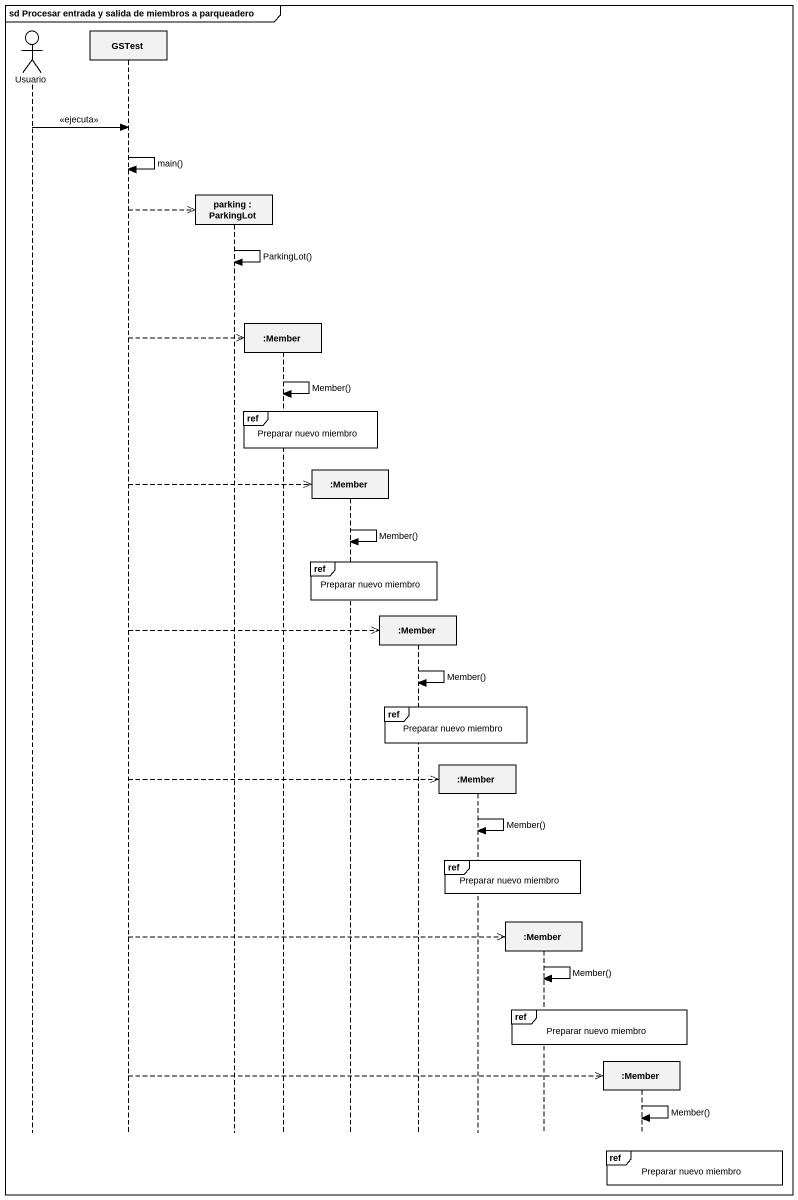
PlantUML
@startuml
mainframe sd Procesar entrada y salida de miembros a parqueadero
hide footbox
actor Usuario
participant GSTest
participant "parking : ParkingLot" as parking
participant ":Member" as Member
participant ":Member" as Member_2
participant ":Member" as Member_3
participant ":Member" as Member_4
participant ":Member" as Member_5
participant ":Member" as Member_6

Usuario -> GSTest : <<ejecuta>>
GSTest -> GSTest : main()
GSTest -->> parking **
parking -> parking : ParkingLot()
GSTest -->> Member **
Member -> Member : Member()
ref over Member, Member_2 : Preparar nuevo miembro
GSTest -->> Member_2 **
Member_2 -> Member_2 : Member()
ref over Member_2, Member_3 : Preparar nuevo miembro
GSTest -->> Member_3 **
Member_3 -> Member_3 : Member()
ref over Member_3, Member_4 : Preparar nuevo miembro
GSTest -->> Member_4 **
Member_4 -> Member_4 : Member()
ref over Member_4, Member_5 : Preparar nuevo miembro
GSTest -->> Member_5 **
Member_5 -> Member_5 : Member()
ref over Member_5, Member_6 : Preparar nuevo miembro
GSTest -->> Member_6 **
Member_6 -> Member_6 : Member()
ref over Member_6 : Preparar nuevo miembro
@enduml
